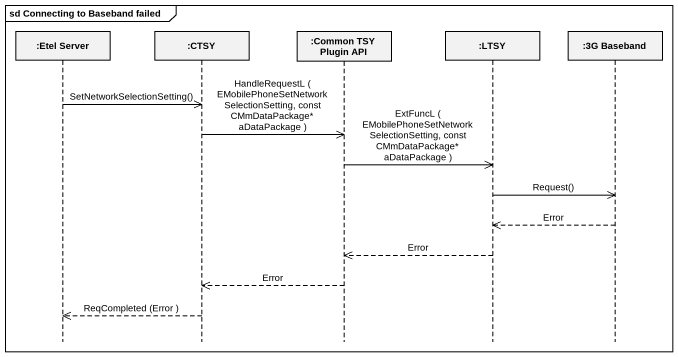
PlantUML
@startuml
mainframe sd Connecting to Baseband failed
hide footbox
participant ":Etel Server" as Etel_Server
participant ":CTSY" as CTSY
participant ":Common TSY Plugin API" as Common_TSY_Plugin_API
participant ":LTSY" as LTSY
participant ":3G Baseband" as c3G_Baseband

Etel_Server ->> CTSY : SetNetworkSelectionSetting()
CTSY ->> Common_TSY_Plugin_API : HandleRequestL ( EMobilePhoneSetNetworkSelectionSetting, const CMmDataPackage* aDataPackage )
Common_TSY_Plugin_API ->> LTSY : ExtFuncL ( EMobilePhoneSetNetworkSelectionSetting, const CMmDataPackage* aDataPackage )
LTSY ->> c3G_Baseband : Request()
c3G_Baseband -->> LTSY : Error
LTSY -->> Common_TSY_Plugin_API : Error
Common_TSY_Plugin_API -->> CTSY : Error
CTSY -->> Etel_Server : ReqCompleted (Error )
@enduml
